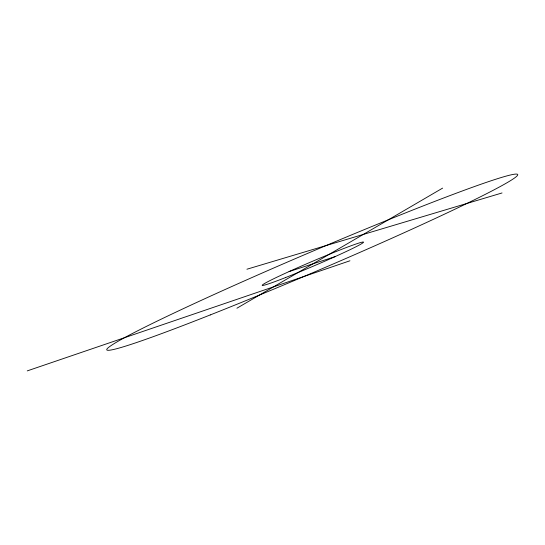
<?xml version="1.0" encoding="UTF-8"?>
<svg xmlns="http://www.w3.org/2000/svg" width="545" height="545" viewBox="0 0 545 545"><rect width="100%" height="100%" fill="white"/><g stroke="black" fill="none" stroke-linecap="round" stroke-linejoin="round"><path stroke-width="0.82" d="M236.918 308.218L442.622 188.114M27.25 370.893L349.945 260.783M289.088 271.56L334.991 256.675M246.919 269.23L502.04 192.957M285.512 277.575A54.984 2.398 -23.1 0 0 363.447 242.348A54.984 2.398 -23.1 0 0 289.817 271.226A54.984 2.398 -23.1 0 0 285.512 277.575M210.268 314.928A223.355 9.905 -23.1 0 0 517.75 174.693A223.355 9.905 -23.1 0 0 208.783 296.909A223.355 9.905 -23.1 0 0 210.268 314.928"/></g></svg>
